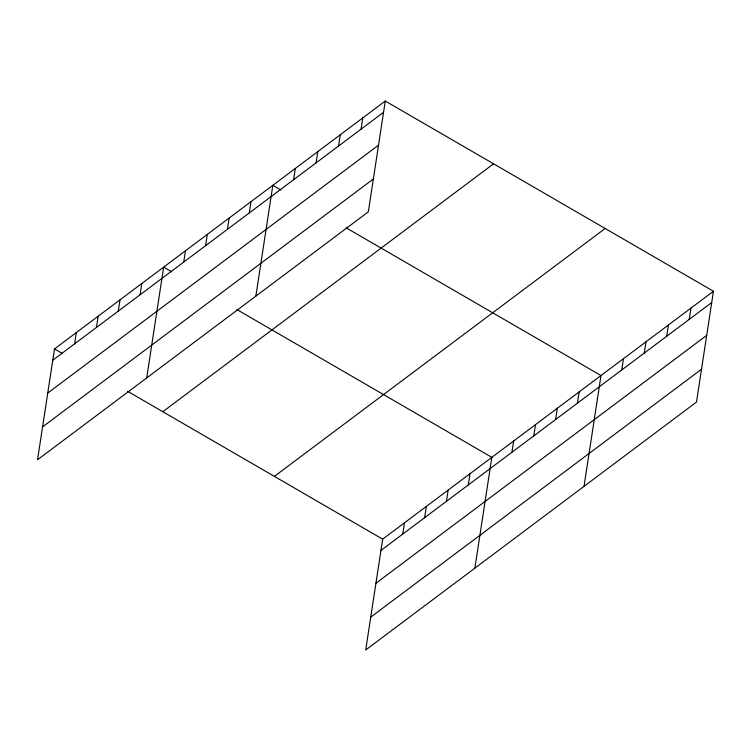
<?xml version="1.0" encoding="UTF-8"?>
<svg xmlns="http://www.w3.org/2000/svg" width="751" height="751" viewBox="0 0 751 751"><rect width="100%" height="100%" fill="white"/><g stroke="black" fill="none" stroke-linecap="round" stroke-linejoin="round"><path stroke-width="1.13" d="M385.282 101.038L54.504 348.933L37.55 459.743L368.328 211.838L385.282 101.038L713.45 291.257L696.496 402.067L365.718 649.962L382.672 539.162L713.45 291.257M74.612 343.845L76.339 332.571M96.447 327.483L98.165 316.209M118.273 311.121L120 299.846M140.108 294.758L141.826 283.493M146.708 377.931L163.662 267.131L171.688 271.778M183.77 262.033L185.497 250.768M205.596 245.671L207.323 234.406M227.431 229.308L229.158 218.043M249.266 212.955L250.984 201.681M255.866 296.129L272.82 185.319L280.836 189.975M293.585 179.733L295.312 168.468M316.077 162.873L317.804 151.608M338.57 146.023L340.297 134.748M361.062 129.163L362.789 117.898M402.78 534.064L404.507 522.799M424.615 517.702L426.333 506.437M446.441 501.339L448.169 490.074M468.277 484.977L469.995 473.712M474.876 568.16L491.83 457.35L236.865 309.562M511.938 452.262L513.665 440.987M533.764 435.899L535.491 424.625M555.599 419.537L557.326 408.272M577.435 403.174L579.152 391.909M584.034 486.348L600.988 375.547L346.014 227.75M621.753 369.961L623.48 358.687M644.245 353.101L645.973 341.836M666.738 336.241L668.465 324.976M689.23 319.391L690.958 308.117M52.786 360.198L383.554 112.303M47.754 393.045L378.532 145.15M42.572 426.897L373.35 178.991M162.798 411.708L493.576 163.812M274.378 476.387L605.156 228.482M380.945 550.427L711.723 302.531M375.922 583.274L706.7 335.378M370.741 617.115L701.518 369.22M54.504 348.933L62.53 353.58M127.708 391.365L382.672 539.162"/></g></svg>
